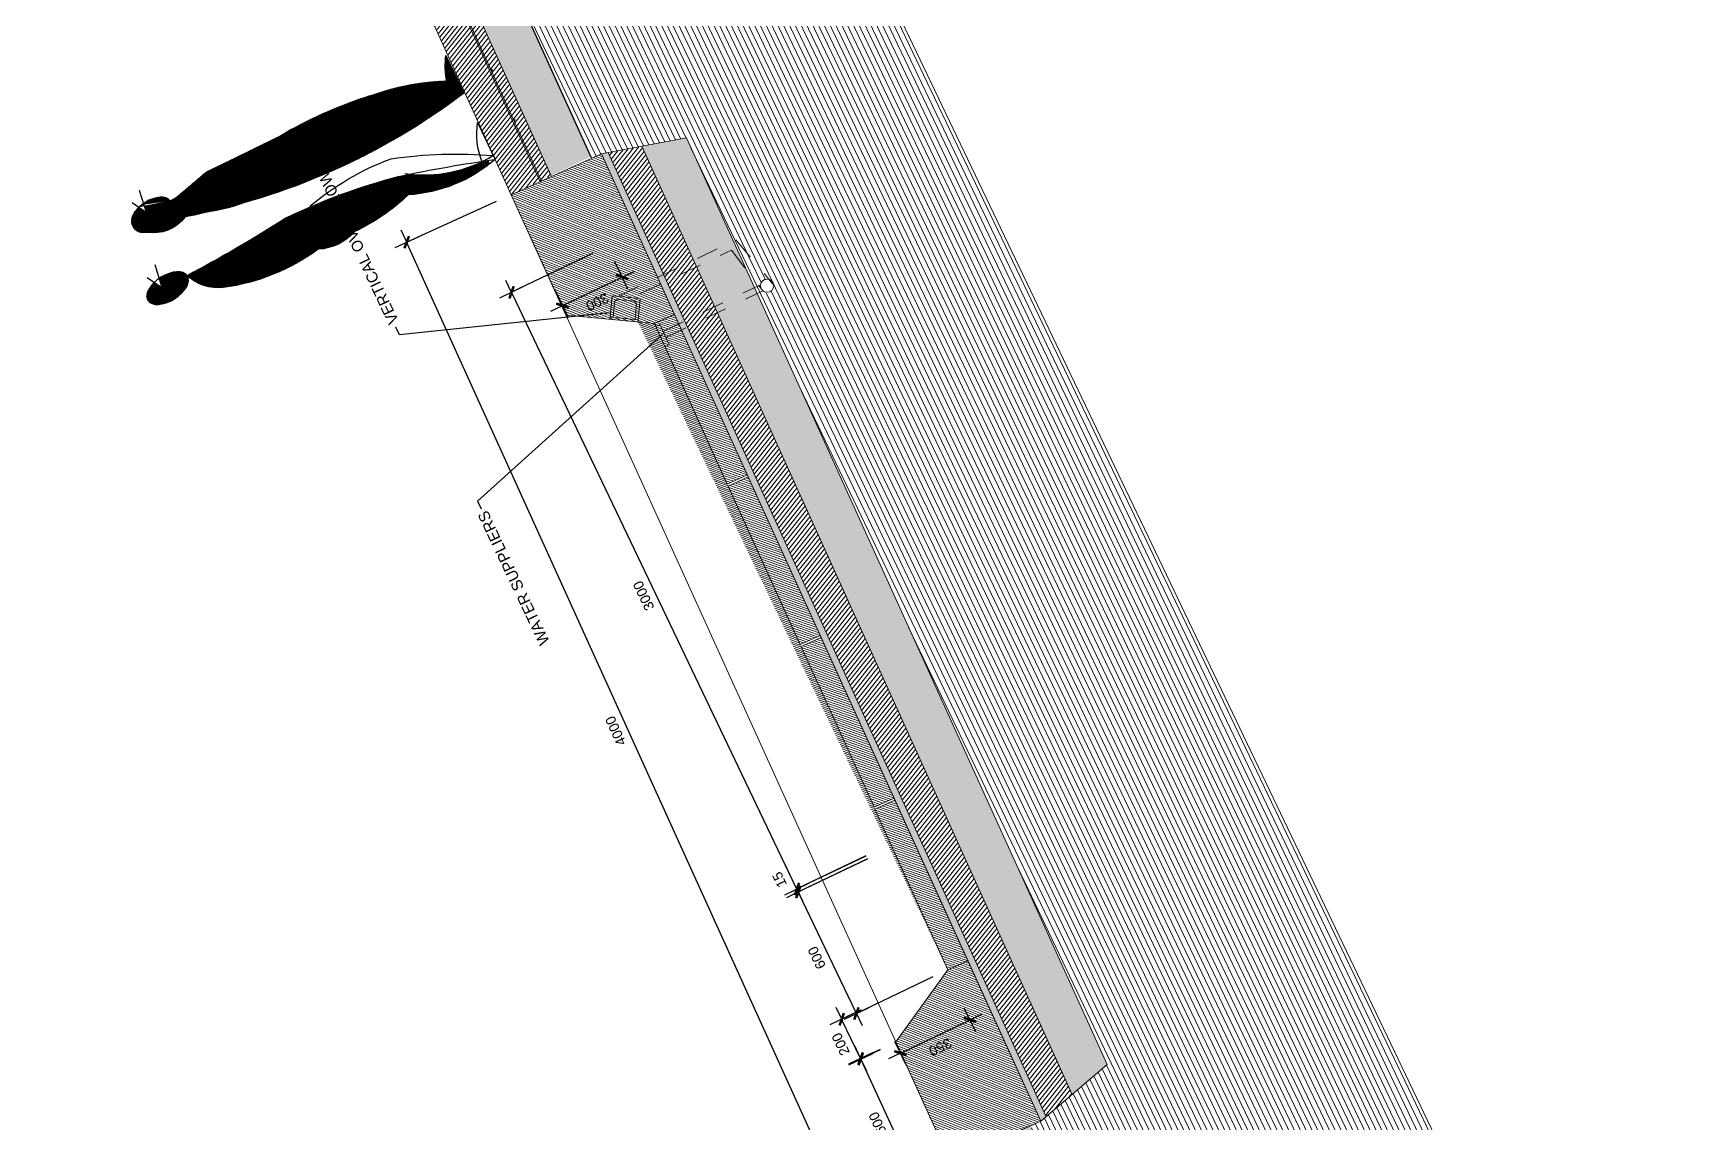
# Model space of a CAD drawing. Header units: metres. Extents: x 678805 to 1359287, y 2747329 to 5497370.
# Drawn here: x 679511.96 to 679519.52, y 2747488.88 to 2747493.82 of the extents above; entities that cross this region are included whole.
import ezdxf
from ezdxf import colors
from ezdxf.entities.mleader import LeaderData, LeaderLine
from ezdxf.math import Vec2, Vec3

# ---------------------------------------------------------------- set-up
doc = ezdxf.new("R2010")
doc.units = ezdxf.units.M
doc.linetypes.add('XREF_MON_WATERFEATURE$0$DASH_1', pattern=[0.4, 0.1, -0.3])
for name, color, linetype, true_color in [('02-L-Waterfeatures 01', 7, 'Continuous', 0x4da6ff), ('XREF_MON_WATERFEATURE$0$01-TX-Dimensions_1-25', 7, 'Continuous', 0x3f5f7f), ('XREF_MON_WATERFEATURE$0$EIT_3 TR sorra', 7, 'Continuous', 0xd8ceb0)]:
    doc.layers.add(name, color=color, linetype=linetype, true_color=true_color)
doc.layers.add('XREF_MON_WATERFEATURE$0$00_Aux', color=6, linetype='Continuous', plot=False)
for name, color, linetype in [('XREF_MON_WATERFEATURE$0$01-TX', 7, 'Continuous'), ('XREF_MON_WATERFEATURE$0$02-L-SEC-View 1', 7, 'Continuous'), ('XREF_MON_WATERFEATURE$0$02-L-Waterfeatures 02', 152, 'Continuous'), ('XREF_MON_WATERFEATURE$0$COTAUX', 7, 'Continuous')]:
    doc.layers.add(name, color=color, linetype=linetype)
doc.layers.add('XREF_MON_WATERFEATURE$0$02-L-projecció', color=7, linetype='Continuous', lineweight=5, true_color=0x636363)
doc.layers.add('XREF_MON_WATERFEATURE$0$3-TR tot_u', color=7, linetype='Continuous', lineweight=5, true_color=0x787878)
for name, color, linetype, lineweight in [('XREF_MON_WATERFEATURE$0$02-L-seccionat', 6, 'Continuous', 5), ('XREF_MON_WATERFEATURE$0$3-TR Formigó', 252, 'Continuous', 0), ('XREF_MON_WATERFEATURE$0$3-TR terra compactada', 45, 'Continuous', 0)]:
    doc.layers.add(name, color=color, linetype=linetype, lineweight=lineweight)
doc.styles.add('XREF_MON_WATERFEATURE$0$Standard', font='arial.ttf')
doc.dimstyles.new('XREF_MON_WATERFEATURE$0$E20', dxfattribs={"dimscale": 0.03, "dimtxt": 1.5, "dimasz": 0.2, "dimexe": 0.1, "dimexo": 2.5, "dimgap": 1, "dimtad": 1, "dimdec": 0, "dimlfac": 1000, "dimzin": 0, "dimdsep": 46, "dimtxsty": 'XREF_MON_WATERFEATURE$0$Standard', "dimblk1": 'XREF_MON_WATERFEATURE$0$LINCOT200', "dimblk2": 'XREF_MON_WATERFEATURE$0$LINCOT200', "dimsah": 1, "dimcen": 0.1, "dimdle": 0.1, "dimclrt": 256, "dimadec": 0, "dimazin": 0, "dimtfac": 0.015385, "dimtdec": 0, "dimtofl": 0, "dimtmove": 0, "dimatfit": 3, "dimldrblk": 'XREF_MON_WATERFEATURE$0$LINCOT200', "dimfxl": 1, "dimtolj": 1, "dimtzin": 0, "dimarcsym": 0})
pattern_1 = [(360, (-35.5112037, 7.2378423), (-4e-16, 0.00301625), [])]
pattern_2 = [(0, (-35335.0844, 7618.7814), (0, 3.175), [])]

# ---------------------------------------------------------------- blocks, each defined once
blk = doc.blocks.new('XREF_MON_WATERFEATURE$0$General Section WaterFalls')
at = {"layer": 'XREF_MON_WATERFEATURE$0$02-L-seccionat'}
h = blk.add_hatch(color=256, dxfattribs=at)
edge = h.paths.add_edge_path()
edge.add_arc((89.0841, -34.1877), 0.003, 0, 360)
h = blk.add_hatch(color=256, dxfattribs=at)
edge = h.paths.add_edge_path()
edge.add_arc((89.334, -34.1927), 0.003, 0, 360)
at = {"layer": 'XREF_MON_WATERFEATURE$0$02-L-Waterfeatures 02', "lineweight": 9, "transparency": 33554687}
h = blk.add_hatch(dxfattribs=at)
h.set_pattern_fill('ANSI31', color=256, scale=0.0025)
h.set_pattern_definition([(45, (-0.7540655, -0.034896), (-0.0056126601, 0.0056126601), [])])
h.paths.add_polyline_path([(87.9786, -34.3626), (87.9786, -34.3625), (88.017, -34.2982), (84.7596, -34.2982)])
at = {"layer": 'XREF_MON_WATERFEATURE$0$3-TR Formigó'}
h = blk.add_hatch(dxfattribs=at)
h.set_pattern_fill('ANSI31', color=256, scale=0.005, angle=71.02493)
edge = h.paths.add_edge_path()
edge.add_arc((85.0849, -34.1077), 0.003, 94.88686, 179.30308, ccw=False)
edge.add_arc((85.0849, -34.1077), 0.003, -0.69903, 94.88857, ccw=False)
edge.add_arc((85.0849, -34.1077), 0.003, 179.30117, 359.30117, ccw=False)
edge = h.paths.add_edge_path(flags=16)
edge.add_arc((79.8359, -34.0027), 0.003, 0, 360)
h.paths.add_polyline_path([(79.8131, -33.9933), (79.813, -33.9993)], flags=16)
edge = h.paths.add_edge_path(flags=16)
edge.add_arc((80.0859, -34.0077), 0.003, 0, 360)
edge = h.paths.add_edge_path(flags=16)
edge.add_arc((80.3358, -34.0127), 0.003, 0, 360)
edge = h.paths.add_edge_path(flags=16)
edge.add_arc((80.5858, -34.0177), 0.003, 0, 360)
edge = h.paths.add_edge_path(flags=16)
edge.add_arc((80.8357, -34.0227), 0.003, 0, 360)
edge = h.paths.add_edge_path(flags=16)
edge.add_arc((81.0857, -34.0277), 0.003, 0, 360)
edge = h.paths.add_edge_path(flags=16)
edge.add_arc((81.3356, -34.0327), 0.003, 0, 360)
edge = h.paths.add_edge_path(flags=16)
edge.add_arc((81.5856, -34.0377), 0.003, 0, 360)
edge = h.paths.add_edge_path(flags=16)
edge.add_arc((81.8355, -34.0427), 0.003, 0, 360)
edge = h.paths.add_edge_path(flags=16)
edge.add_arc((82.0855, -34.0477), 0.003, 0, 360)
edge = h.paths.add_edge_path(flags=16)
edge.add_arc((82.3354, -34.0527), 0.003, 0, 360)
edge = h.paths.add_edge_path(flags=16)
edge.add_arc((82.5854, -34.0577), 0.003, 0, 360)
edge = h.paths.add_edge_path(flags=16)
edge.add_arc((82.8353, -34.0627), 0.003, 0, 360)
edge = h.paths.add_edge_path(flags=16)
edge.add_arc((83.0853, -34.0677), 0.003, 0, 360)
edge = h.paths.add_edge_path(flags=16)
edge.add_arc((83.3352, -34.0727), 0.003, 0, 360)
edge = h.paths.add_edge_path(flags=16)
edge.add_arc((83.5852, -34.0777), 0.003, 0, 360)
edge = h.paths.add_edge_path(flags=16)
edge.add_arc((83.8351, -34.0827), 0.003, 0, 360)
edge = h.paths.add_edge_path(flags=16)
edge.add_arc((84.0851, -34.0877), 0.003, 0, 360)
edge = h.paths.add_edge_path(flags=16)
edge.add_arc((84.335, -34.0927), 0.003, 0, 360)
edge = h.paths.add_edge_path()
edge.add_arc((84.585, -34.0977), 0.003, 0, 360)
h.paths.add_polyline_path([(83.9655, -34.1325), (83.9655, -33.9325), (79.7387, -33.8478), (79.7387, -34.0478)])
h = blk.add_hatch(dxfattribs=at)
h.set_pattern_fill('ANSI31', color=256, scale=0.003, angle=-2.29211, style=0)
h.set_pattern_definition([(42.707893, (1.174976, 2.650228), (-0.0064604352, 0.0069991716), [])])
h.paths.add_polyline_path([(84.5666, -33.9443), (83.9667, -33.9323), (83.9577, -34.3822), (84.7575, -34.3982), (84.7596, -34.2982)])
h = blk.add_hatch(dxfattribs=at)
h.set_pattern_fill('ANSI31', color=256, scale=0.003, angle=-2.29211, style=0)
h.set_pattern_definition([(42.707893, (4.3939705, 2.586009), (-0.0064604352, 0.0069991716), [])])
h.paths.add_polyline_path([(88.1855, -34.0165), (88.7854, -34.0285), (88.7764, -34.4784), (87.9767, -34.4624), (87.9786, -34.3625)])
h = blk.add_hatch(dxfattribs=at)
h.set_pattern_fill('ANSI31', color=256, scale=0.005, angle=71.02493)
edge = h.paths.add_edge_path(flags=16)
edge.add_arc((92.0835, -34.2477), 0.003, 0, 360)
edge = h.paths.add_edge_path(flags=16)
edge.add_arc((91.8335, -34.2427), 0.003, 0, 360)
edge = h.paths.add_edge_path(flags=16)
edge.add_arc((92.3334, -34.2527), 0.003, 0, 360)
edge = h.paths.add_edge_path(flags=16)
edge.add_arc((91.5836, -34.2377), 0.003, 0, 360)
edge = h.paths.add_edge_path(flags=16)
edge.add_arc((92.5834, -34.2577), 0.003, 0, 360)
edge = h.paths.add_edge_path(flags=16)
edge.add_arc((91.3336, -34.2327), 0.003, 0, 360)
edge = h.paths.add_edge_path(flags=16)
edge.add_arc((92.8333, -34.2627), 0.003, 0, 360)
edge = h.paths.add_edge_path(flags=16)
edge.add_arc((91.0837, -34.2277), 0.003, 0, 360)
edge = h.paths.add_edge_path(flags=16)
edge.add_arc((93.0833, -34.2677), 0.003, 0, 360)
edge = h.paths.add_edge_path(flags=16)
edge.add_arc((90.8337, -34.2227), 0.003, 0, 360)
edge = h.paths.add_edge_path(flags=16)
edge.add_arc((93.3332, -34.2727), 0.003, 0, 360)
edge = h.paths.add_edge_path(flags=16)
edge.add_arc((90.5838, -34.2177), 0.003, 0, 360)
edge = h.paths.add_edge_path(flags=16)
edge.add_arc((93.5832, -34.2777), 0.003, 0, 360)
edge = h.paths.add_edge_path(flags=16)
edge.add_arc((90.3338, -34.2127), 0.003, 0, 360)
edge = h.paths.add_edge_path(flags=16)
edge.add_arc((93.8331, -34.2827), 0.003, 0, 360)
edge = h.paths.add_edge_path(flags=16)
edge.add_arc((90.0839, -34.2077), 0.003, 0, 360)
edge = h.paths.add_edge_path(flags=16)
edge.add_arc((89.8339, -34.2027), 0.003, 0, 360)
edge = h.paths.add_edge_path(flags=16)
edge.add_arc((89.584, -34.1977), 0.003, 0, 360)
edge = h.paths.add_edge_path(flags=16)
edge.add_arc((89.334, -34.1927), 0.003, 0, 360)
edge = h.paths.add_edge_path(flags=16)
edge.add_arc((89.0841, -34.1877), 0.003, 0, 360)
edge = h.paths.add_edge_path(flags=16)
edge.add_arc((88.8341, -34.1827), 0.003, 0, 360)
h.paths.add_polyline_path([(88.7854, -34.0287), (88.7854, -34.2287), (94.0275, -34.3336), (94.0299, -34.1336)])
h = blk.add_hatch(dxfattribs=at)
h.set_pattern_fill('ANSI31', color=256, scale=0.003, style=0)
h.set_pattern_definition([(45, (82.606131, -35.308168), (-0.006735192, 0.006735192), [])])
h.paths.add_polyline_path([(85.5594, -34.3142), (84.7596, -34.2982), (84.7576, -34.3982), (85.5574, -34.4142)])
h = blk.add_hatch(dxfattribs=at)
h.set_pattern_fill('ANSI31', color=256, scale=0.003, style=0)
h.set_pattern_definition([(45, (83.41597, -35.324332), (-0.006735192, 0.006735192), [])])
h.paths.add_polyline_path([(86.3693, -34.3304), (85.5694, -34.3144), (85.5674, -34.4144), (86.3673, -34.4303)])
h = blk.add_hatch(dxfattribs=at)
h.set_pattern_fill('ANSI31', color=256, scale=0.003, style=0)
h.set_pattern_definition([(45, (84.225808, -35.340497), (-0.006735192, 0.006735192), [])])
h.paths.add_polyline_path([(87.1687, -34.3463), (86.3793, -34.3306), (86.3773, -34.4305), (87.1667, -34.4463)])
h = blk.add_hatch(dxfattribs=at)
h.set_pattern_fill('ANSI31', color=256, scale=0.003, style=0)
h.set_pattern_definition([(45, (85.025284, -35.356455), (-0.006735192, 0.006735192), [])])
h.paths.add_polyline_path([(87.9786, -34.3625), (87.1787, -34.3465), (87.1767, -34.4465), (87.9766, -34.4625)])
h = blk.add_hatch(dxfattribs=at)
h.set_pattern_fill('ANSI31', color=256, scale=0.005, angle=71.02493)
h.paths.add_polyline_path([(84.0063, -34.5633), (83.9658, -34.4124), (88.7684, -34.5082), (88.7284, -34.6575)])
at = {"layer": 'XREF_MON_WATERFEATURE$0$3-TR terra compactada'}
h = blk.add_hatch(dxfattribs=at)
h.set_pattern_fill('LINE', color=256, scale=0.0075)
h.set_pattern_definition([(360, (-1.593222, -1.45), (3e-18, 0.0238125), [])])
edge = h.paths.add_edge_path(flags=16)
edge.add_arc((87.9127, -34.891), 0.03, 0, 360)
h.paths.add_polyline_path([(60.8679, -34.0635), (60.8679, -34.8165), (77.2885, -34.8165), (77.2885, -35.9665), (94.0298, -35.9665), (94.0235, -34.5335), (88.7774, -34.4288), (88.7764, -34.4784), (88.6751, -34.8565), (84.0602, -34.7644), (83.9655, -34.4124), (83.9577, -34.3822), (83.9588, -34.3318), (79.9888, -34.2503), (79.9888, -35.7877), (77.4385, -35.7877), (77.4385, -35.4375), (78.6181, -35.4377), (78.0551, -33.463), (67.1021, -33.3788), (67.0118, -33.1781), (66.851, -33.1769), (63.5673, -33.1513), (63.5673, -34.7034), (61.0171, -34.7034), (61.0171, -34.3534), (62.1077, -34.3534), (61.5858, -32.5095), (50.6816, -32.4257), (50.5911, -32.225), (50.4251, -32.2238), (47.1481, -32.1982), (47.1472, -33.3816), (44.9975, -33.3816), (44.9975, -33.0316), (45.5693, -33.0316), (45.1431, -31.5563), (34.2616, -31.4727), (34.1709, -31.272), (34.0048, -31.2707), (30.7263, -31.2451), (30.7263, -32.3786), (28.5762, -32.3786), (28.5762, -32.0286), (29.1479, -32.0286), (28.7218, -30.5533), (17.8413, -30.4697), (17.6814, -31.5018), (28.2761, -31.5018), (28.2761, -32.6104), (44.4474, -32.6104), (44.4474, -34.0635)])
at = {"layer": 'XREF_MON_WATERFEATURE$0$3-TR tot_u'}
h = blk.add_hatch(dxfattribs=at)
h.set_pattern_fill('EARTH', color=256, scale=0.005, angle=-81.52378, style=0)
h.set_pattern_definition([(296.75226, (0.419464, 0.939053), (0.042643262, -0.014059774), [0.03175, -0.03175]), (296.75226, (0.430096, 0.944413), (0.042643262, -0.014059774), [0.03175, -0.03175]), (296.75226, (0.440727, 0.949772), (0.042643262, -0.014059774), [0.03175, -0.03175]), (26.75226, (0.446058, 0.948014), (0.014059774, 0.042643262), [0.03175, -0.03175]), (26.75226, (0.451417, 0.937383), (0.014059774, 0.042643262), [0.03175, -0.03175]), (26.75226, (0.456777, 0.92675), (0.014059774, 0.042643262), [0.03175, -0.03175])])
h.paths.add_polyline_path([(83.9655, -34.3319), (83.9655, -34.1323), (79.7387, -34.0478), (79.7387, -34.0953), (79.9888, -34.2503)])
h.paths.add_polyline_path([(88.7854, -34.2287), (88.7854, -34.4288), (94.025, -34.5336), (94.0275, -34.3336)])
h = blk.add_hatch(dxfattribs=at)
h.set_pattern_fill('AR-CONC', color=256, scale=0.0005, angle=90.27678)
h.paths.add_polyline_path([(88.5854, -34.4248), (88.5854, -34.5207), (88.5955, -34.425)])
h = blk.add_hatch(dxfattribs=at)
h.set_pattern_fill('EARTH', color=256, scale=0.005, angle=-81.52378)
h.set_pattern_definition([(34.0338, (82.022672, -35.966533), (0.00854157, 0.04408136), [0.03175, -0.03175]), (34.0338, (82.016008, -35.956666), (0.00854157, 0.04408136), [0.03175, -0.03175]), (34.0338, (82.009344, -35.9468), (0.00854157, 0.04408136), [0.03175, -0.03175]), (124.0338, (82.010412, -35.94129), (-0.04408136, 0.00854157), [0.03175, -0.03175]), (124.0338, (82.02028, -35.934625), (-0.04408136, 0.00854157), [0.03175, -0.03175]), (124.0338, (82.030146, -35.92796), (-0.04408136, 0.00854157), [0.03175, -0.03175])])
h.paths.add_polyline_path([(88.6751, -34.8565), (88.7284, -34.6575), (85.4394, -34.5918), (84.0063, -34.5633), (84.0602, -34.7644)])
at = {"layer": 'XREF_MON_WATERFEATURE$0$EIT_3 TR sorra'}
h = blk.add_hatch(dxfattribs=at)
h.set_pattern_fill('ANSI36', color=256, scale=0.001075, angle=-1.014201, style=0, double=1)
h.paths.add_polyline_path([(88.7684, -34.5082), (88.7764, -34.4784), (83.9577, -34.3822), (83.9658, -34.4124)])
at = {"layer": 'XREF_MON_WATERFEATURE$0$00_Aux'}
blk.add_line((94.0235, -34.5335), (88.7854, -34.4288), dxfattribs=at)
at = {"layer": 'XREF_MON_WATERFEATURE$0$02-L-projecció'}
for points in [[(88.7774, -34.4288), (94.0235, -34.5335), (94.0298, -35.9665), (77.2885, -35.9665), (77.2885, -34.8165), (60.8679, -34.8165)], [(84.1755, -33.9365), (88.5853, -34.0247)], [(84.1855, -34.0807), (84.1855, -34.0867)], [(88.0537, -34.2369), (88.0827, -34.1884), (88.0913, -34.1935), (88.0584, -34.2484)], [(88.0841, -34.2055), (88.1467, -34.243), (88.1502, -34.2567), (88.1297, -34.2911)], [(88.0913, -34.1935), (88.1745, -34.2433), (88.1417, -34.2982)], [(94.0281, -34.2776), (88.7854, -34.1727)], [(88.7854, -34.1787), (94.0281, -34.2836)], [(88.046, -34.2497), (88.017, -34.2982), (88.0256, -34.3034), (88.0584, -34.2484)], [(88.0256, -34.3034), (88.1088, -34.3532), (88.1417, -34.2982)], [(88.0328, -34.2914), (88.0954, -34.3288), (88.1091, -34.3254), (88.1297, -34.2911)], [(84.0602, -34.7644), (83.9577, -34.3822)], [(84.1755, -34.3362), (84.1755, -34.3362)], [(87.8635, -34.3622), (87.8635, -34.3822), (87.9633, -34.383)], [(87.9633, -34.383), (87.9633, -34.3622)], [(83.9658, -34.4124), (88.7684, -34.5082)], [(88.7764, -34.4784), (88.6751, -34.8565)], [(84.0063, -34.5633), (88.7284, -34.6575)], [(84.0602, -34.7644), (88.6751, -34.8565)]]:
    blk.add_lwpolyline(points, dxfattribs=at)
at = {"layer": 'XREF_MON_WATERFEATURE$0$02-L-projecció', "linetype": 'XREF_MON_WATERFEATURE$0$DASH_1', "ltscale": 0.05}
for points in [[(88.1611, -34.2657), (88.1611, -34.8589), (87.904, -34.9261)], [(87.8991, -34.3825), (87.8995, -34.8704)], [(88.1276, -34.3644), (88.1276, -34.8212), (87.9021, -34.8693)], [(87.9293, -34.3827), (87.9295, -34.8725)]]:
    blk.add_lwpolyline(points, dxfattribs=at)
at = {"layer": 'XREF_MON_WATERFEATURE$0$02-L-projecció'}
blk.add_lwpolyline([(88.7764, -34.4784), (88.7764, -34.4784)], close=True, dxfattribs=at)
at = {"layer": 'XREF_MON_WATERFEATURE$0$02-L-seccionat'}
for p, q in [((94.0299, -34.1336), (88.7853, -34.0285)), ((94.0275, -34.3336), (88.7854, -34.2287))]:
    blk.add_line(p, q, dxfattribs=at)
for points in [[(84.7596, -34.2982), (84.7576, -34.3982), (83.9577, -34.3822), (83.9667, -33.9323), (84.5666, -33.9443)], [(87.9786, -34.3625), (87.9766, -34.4624), (88.7764, -34.4784), (88.7854, -34.0285), (88.1855, -34.0165)]]:
    blk.add_lwpolyline(points, close=True, dxfattribs=at)
for points in [[(84.7596, -34.2982), (85.5594, -34.3142)], [(83.9577, -34.3822), (88.7764, -34.4784)], [(85.5594, -34.3142), (85.5574, -34.4142)], [(85.5694, -34.3144), (85.5674, -34.4144)], [(85.5694, -34.3144), (86.3693, -34.3304)], [(86.3693, -34.3304), (86.3673, -34.4303)], [(86.3793, -34.3306), (86.3773, -34.4305)], [(86.3793, -34.3306), (87.1687, -34.3463)], [(87.1687, -34.3463), (87.1667, -34.4463)], [(87.1787, -34.3465), (87.1767, -34.4465)], [(87.1787, -34.3465), (87.9786, -34.3625)], [(84.7576, -34.3982), (87.9766, -34.4625)]]:
    blk.add_lwpolyline(points, dxfattribs=at)
for centre, radius in [((89.0841, -34.1877), 0.003), ((89.0841, -34.1877), 0.003), ((89.0841, -34.1877), 0.003), ((89.334, -34.1927), 0.003), ((89.334, -34.1927), 0.003), ((89.334, -34.1927), 0.003), ((87.9127, -34.8973), 0.03)]:
    blk.add_circle(centre, radius, dxfattribs=at)
blk = doc.blocks.new('XREF_MON_WATERFEATURE$0$LINCOT200')
for p, q in [((0, -10), (0, 10)), ((0, 0), (10, 0))]:
    blk.add_line(p, q)
at = {"const_width": 1.88}
blk.add_lwpolyline([(3.5, -3.5), (-3.5, 3.5)], dxfattribs=at)
at = {"layer": 'XREF_MON_WATERFEATURE$0$COTAUX'}
blk.add_line((0, 0), (-1.2, 0), dxfattribs=at)
blk = doc.blocks.new('*D758')
at = {"layer": 'DEFPOINTS', "color": 0, "transparency": 16777216}
for p in [(679515.8099, 2747490.1086), (679515.4291, 2747489.9265), (679516.1072, 2747489.5737)]:
    blk.add_point(p, dxfattribs=at)
at = {"layer": 'XREF_MON_WATERFEATURE$0$01-TX-Dimensions_1-25', "color": 0, "lineweight": -2, "transparency": 16777216}
for p, q in [((679515.7422, 2747490.0762), (679515.4264, 2747489.9252)), ((679515.6901, 2747489.3808), (679515.4317, 2747489.9211)), ((679516.0396, 2747489.5413), (679515.69, 2747489.3741))]:
    blk.add_line(p, q, dxfattribs=at)
at = {"layer": 'XREF_MON_WATERFEATURE$0$01-TX-Dimensions_1-25', "color": 0, "lineweight": -2, "transparency": 16777216, "xscale": 0.006, "yscale": 0.006, "zscale": 0.006}
for p, rotation in [((679515.4291, 2747489.9265), 115.5575828870525), ((679515.6927, 2747489.3754), 295.5575828870525)]:
    blk.add_blockref('XREF_MON_WATERFEATURE$0$LINCOT200', p, dxfattribs=dict(at, rotation=rotation))
at = {"layer": 'XREF_MON_WATERFEATURE$0$01-TX-Dimensions_1-25', "transparency": 16777216, "insert": (679515.5131, 2747489.6281), "char_height": 0.045, "attachment_point": 5, "rotation": 115.55758, "style": 'XREF_MON_WATERFEATURE$0$Standard'}
blk.add_mtext('\\A1;600', dxfattribs=at)
blk = doc.blocks.new('*D759')
at = {"layer": 'DEFPOINTS', "color": 0, "transparency": 16777216}
for p in [(679515.8031, 2747490.122), (679515.8096, 2747490.1085), (679515.4227, 2747489.9401)]:
    blk.add_point(p, dxfattribs=at)
at = {"layer": 'XREF_MON_WATERFEATURE$0$01-TX-Dimensions_1-25', "color": 0, "lineweight": -2, "transparency": 16777216}
for p, q in [((679515.4201, 2747489.9455), (679515.3655, 2747490.0597)), ((679515.7355, 2747490.0897), (679515.42, 2747489.9388)), ((679515.7419, 2747490.0761), (679515.4264, 2747489.9252)), ((679515.4317, 2747489.9211), (679515.4343, 2747489.9157))]:
    blk.add_line(p, q, dxfattribs=at)
at = {"layer": 'XREF_MON_WATERFEATURE$0$01-TX-Dimensions_1-25', "color": 0, "lineweight": -2, "transparency": 16777216, "xscale": 0.006, "yscale": 0.006, "zscale": 0.006}
for p, rotation in [((679515.4291, 2747489.9265), 115.5575828870525), ((679515.4227, 2747489.9401), 295.5575828870525)]:
    blk.add_blockref('XREF_MON_WATERFEATURE$0$LINCOT200', p, dxfattribs=dict(at, rotation=rotation))
at = {"layer": 'XREF_MON_WATERFEATURE$0$01-TX-Dimensions_1-25', "transparency": 16777216, "insert": (679515.3437, 2747489.9824), "char_height": 0.045, "attachment_point": 5, "rotation": 115.55758, "style": 'XREF_MON_WATERFEATURE$0$Standard'}
blk.add_mtext('\\A1;15', dxfattribs=at)
blk = doc.blocks.new('*D760')
at = {"layer": 'DEFPOINTS', "color": 0, "transparency": 16777216}
for p in [(679514.5633, 2747492.8545), (679514.1284, 2747492.6465), (679515.8034, 2747490.1221)]:
    blk.add_point(p, dxfattribs=at)
at = {"layer": 'XREF_MON_WATERFEATURE$0$01-TX-Dimensions_1-25', "color": 0, "lineweight": -2, "transparency": 16777216}
for p, q in [((679514.4956, 2747492.8221), (679514.1257, 2747492.6452)), ((679515.4201, 2747489.9455), (679514.131, 2747492.6411)), ((679515.7357, 2747490.0898), (679515.42, 2747489.9388))]:
    blk.add_line(p, q, dxfattribs=at)
at = {"layer": 'XREF_MON_WATERFEATURE$0$01-TX-Dimensions_1-25', "color": 0, "lineweight": -2, "transparency": 16777216, "xscale": 0.006, "yscale": 0.006, "zscale": 0.006}
for p, rotation in [((679514.1284, 2747492.6465), 115.5575828870525), ((679515.4227, 2747489.9401), 295.5575828870525)]:
    blk.add_blockref('XREF_MON_WATERFEATURE$0$LINCOT200', p, dxfattribs=dict(at, rotation=rotation))
at = {"layer": 'XREF_MON_WATERFEATURE$0$01-TX-Dimensions_1-25', "transparency": 16777216, "insert": (679514.7277, 2747491.2704), "char_height": 0.045, "attachment_point": 5, "rotation": 115.55758, "style": 'XREF_MON_WATERFEATURE$0$Standard'}
blk.add_mtext('\\A1;3000', dxfattribs=at)
blk = doc.blocks.new('*D761')
at = {"layer": 'DEFPOINTS', "color": 0, "transparency": 16777216}
for p in [(679516.2078, 2747489.346), (679516.2619, 2747489.2329), (679515.9461, 2747489.0819)]:
    blk.add_point(p, dxfattribs=at)
at = {"layer": 'XREF_MON_WATERFEATURE$0$01-TX-Dimensions_1-25', "color": 0, "lineweight": -2, "transparency": 16777216}
for p, q in [((679515.8974, 2747489.1975), (679516.2024, 2747489.3434)), ((679516.2295, 2747489.3006), (679516.2065, 2747489.3487)), ((679515.9137, 2747489.1496), (679515.8907, 2747489.1977))]:
    blk.add_line(p, q, dxfattribs=at)
at = {"layer": 'XREF_MON_WATERFEATURE$0$01-TX-Dimensions_1-25', "color": 0, "lineweight": -2, "transparency": 16777216, "xscale": 0.006, "yscale": 0.006, "zscale": 0.006}
for p, rotation in [((679516.2078, 2747489.346), 25.55758288705248), ((679515.892, 2747489.195), 205.5575828870525)]:
    blk.add_blockref('XREF_MON_WATERFEATURE$0$LINCOT200', p, dxfattribs=dict(at, rotation=rotation))
at = {"layer": 'XREF_MON_WATERFEATURE$0$01-TX-Dimensions_1-25', "transparency": 16777216, "insert": (679516.0728, 2747489.2227), "char_height": 0.045, "attachment_point": 5, "rotation": 205.55758, "style": 'XREF_MON_WATERFEATURE$0$Standard'}
blk.add_mtext('\\A1;350', dxfattribs=at)
blk = doc.blocks.new('*D762')
at = {"layer": 'DEFPOINTS', "color": 0, "transparency": 16777216}
for p in [(679514.5633, 2747492.8545), (679514.2926, 2747492.725), (679514.6298, 2747492.7153)]:
    blk.add_point(p, dxfattribs=at)
at = {"layer": 'XREF_MON_WATERFEATURE$0$01-TX-Dimensions_1-25', "color": 0, "lineweight": -2, "transparency": 16777216}
for p, q in [((679514.5956, 2747492.7868), (679514.6311, 2747492.7126)), ((679514.3645, 2747492.5885), (679514.6244, 2747492.7128)), ((679514.3249, 2747492.6574), (679514.3604, 2747492.5832))]:
    blk.add_line(p, q, dxfattribs=at)
at = {"layer": 'XREF_MON_WATERFEATURE$0$01-TX-Dimensions_1-25', "color": 0, "lineweight": -2, "transparency": 16777216, "xscale": 0.006, "yscale": 0.006, "zscale": 0.006}
for p, rotation in [((679514.6298, 2747492.7153), 25.55758288705248), ((679514.3591, 2747492.5859), 205.5575828870525)]:
    blk.add_blockref('XREF_MON_WATERFEATURE$0$LINCOT200', p, dxfattribs=dict(at, rotation=rotation))
at = {"layer": 'XREF_MON_WATERFEATURE$0$01-TX-Dimensions_1-25', "transparency": 16777216, "insert": (679514.5173, 2747492.6028), "char_height": 0.045, "attachment_point": 5, "rotation": 205.55758, "style": 'XREF_MON_WATERFEATURE$0$Standard'}
blk.add_mtext('\\A1;300', dxfattribs=at)
blk = doc.blocks.new('*D831')
at = {"layer": 'DEFPOINTS', "color": 0, "transparency": 16777216}
for p in [(679514.1271, 2747493.0892), (679513.6529, 2747492.874), (679516.1197, 2747488.6994)]:
    blk.add_point(p, dxfattribs=at)
at = {"layer": 'XREF_MON_WATERFEATURE$0$01-TX-Dimensions_1-25', "color": 0, "lineweight": -2, "transparency": 16777216}
for p, q in [((679514.0588, 2747493.0582), (679513.6502, 2747492.8727)), ((679515.6431, 2747488.4897), (679513.6554, 2747492.8685)), ((679516.0514, 2747488.6684), (679515.6428, 2747488.483))]:
    blk.add_line(p, q, dxfattribs=at)
at = {"layer": 'XREF_MON_WATERFEATURE$0$01-TX-Dimensions_1-25', "color": 0, "lineweight": -2, "transparency": 16777216, "xscale": 0.006, "yscale": 0.006, "zscale": 0.006}
for p, rotation in [((679513.6529, 2747492.874), 114.4142011487859), ((679515.6455, 2747488.4842), 294.4142011487859)]:
    blk.add_blockref('XREF_MON_WATERFEATURE$0$LINCOT200', p, dxfattribs=dict(at, rotation=rotation))
at = {"layer": 'XREF_MON_WATERFEATURE$0$01-TX-Dimensions_1-25', "transparency": 16777216, "insert": (679514.601, 2747490.6572), "char_height": 0.045, "attachment_point": 5, "rotation": 114.4142, "style": 'XREF_MON_WATERFEATURE$0$Standard'}
blk.add_mtext('\\A1;4000', dxfattribs=at)
blk = doc.blocks.new('*D847')
at = {"layer": 'DEFPOINTS', "color": 0, "transparency": 16777216}
for p in [(679515.8688, 2747489.2435), (679515.7115, 2747489.171), (679516.1192, 2747488.7005)]:
    blk.add_point(p, dxfattribs=at)
at = {"layer": 'XREF_MON_WATERFEATURE$0$01-TX-Dimensions_1-25', "color": 0, "lineweight": -2, "transparency": 16777216}
for p, q in [((679515.8007, 2747489.2121), (679515.7088, 2747489.1698)), ((679515.9594, 2747488.6335), (679515.714, 2747489.1656)), ((679516.0511, 2747488.6691), (679515.9592, 2747488.6267))]:
    blk.add_line(p, q, dxfattribs=at)
at = {"layer": 'XREF_MON_WATERFEATURE$0$01-TX-Dimensions_1-25', "color": 0, "lineweight": -2, "transparency": 16777216, "xscale": 0.006, "yscale": 0.006, "zscale": 0.006}
for p, rotation in [((679515.7115, 2747489.171), 114.7550966679218), ((679515.9619, 2747488.628), 294.7550966679219)]:
    blk.add_blockref('XREF_MON_WATERFEATURE$0$LINCOT200', p, dxfattribs=dict(at, rotation=rotation))
at = {"layer": 'XREF_MON_WATERFEATURE$0$01-TX-Dimensions_1-25', "transparency": 16777216, "insert": (679515.7886, 2747488.8773), "char_height": 0.045, "attachment_point": 5, "rotation": 114.7551, "style": 'XREF_MON_WATERFEATURE$0$Standard'}
blk.add_mtext('\\A1;600', dxfattribs=at)
blk = doc.blocks.new('*D848')
at = {"layer": 'DEFPOINTS', "color": 0, "transparency": 16777216}
for p in [(679515.7825, 2747489.424), (679515.626, 2747489.3491), (679515.8688, 2747489.2435)]:
    blk.add_point(p, dxfattribs=at)
at = {"layer": 'XREF_MON_WATERFEATURE$0$01-TX-Dimensions_1-25', "color": 0, "lineweight": -2, "transparency": 16777216}
for p, q in [((679515.7148, 2747489.3916), (679515.6233, 2747489.3479)), ((679515.7097, 2747489.1741), (679515.6286, 2747489.3437)), ((679515.8011, 2747489.2112), (679515.7096, 2747489.1674))]:
    blk.add_line(p, q, dxfattribs=at)
at = {"layer": 'XREF_MON_WATERFEATURE$0$01-TX-Dimensions_1-25', "color": 0, "lineweight": -2, "transparency": 16777216, "xscale": 0.006, "yscale": 0.006, "zscale": 0.006}
for p, rotation in [((679515.626, 2747489.3491), 115.5575828891013), ((679515.7123, 2747489.1687), 295.5575828891013)]:
    blk.add_blockref('XREF_MON_WATERFEATURE$0$LINCOT200', p, dxfattribs=dict(at, rotation=rotation))
at = {"layer": 'XREF_MON_WATERFEATURE$0$01-TX-Dimensions_1-25', "transparency": 16777216, "insert": (679515.6214, 2747489.2361), "char_height": 0.045, "attachment_point": 5, "rotation": 115.55758, "style": 'XREF_MON_WATERFEATURE$0$Standard'}
blk.add_mtext('\\A1;200', dxfattribs=at)
blk = doc.blocks.new('XREF_MON_WATERFEATURE$0$p3')
h = blk.add_hatch()
h.set_pattern_fill('LINE', color=251, scale=0.0007695)
h.set_pattern_definition([(360, (-2752.7266428, -1170.5940147), (-3e-16, 0.0024431625), [])])
edge = h.paths.add_edge_path()
edge.add_ellipse((0.1515, 1.5084), major_axis=(-0.0059, 0.1153), ratio=0.525031, start_angle=29.134, end_angle=143.89894)
edge.add_line((0.1213, 1.4134), (0.1219, 1.3854))
edge.add_arc((7.0053, 3.0887), 7.091, -166.10111, -164.61236)
edge.add_arc((37.1965, 1.3127), 37.0282, -179.83667, -178.89567)
edge.add_arc((-1.3614, 0.6098), 1.5366, -8.19661, -0.40328, ccw=False)
edge.add_arc((-0.9241, 0.4883), 1.0881, -23.93117, -5.14168, ccw=False)
edge.add_arc((-0.0331, -0.3287), 0.3896, 57.52777, 74.59397, ccw=False)
edge.add_line((0.1761, 0), (-0.0138, 0))
edge.add_arc((2.9664, 0.6063), 3.0413, -194.80056, -168.50135, ccw=False)
edge.add_arc((0.1865, 1.4674), 0.1812, -215.01522, -152.31284, ccw=False)
edge.add_arc((0.089, 1.5645), 0.0514, 57.13721, 172.3668, ccw=False)
h = blk.add_hatch()
h.set_pattern_fill('LINE', color=253, scale=0.00095)
h.set_pattern_definition(pattern_1)
edge = h.paths.add_edge_path()
edge.add_ellipse((0.1087, 1.5125), major_axis=(-0.0113, 0.0991), ratio=0.550603, start_angle=-69.22674, end_angle=180.62836, ccw=False)
edge.add_line((0.1557, 1.5535), (0.1197, 1.5328))
edge.add_line((0.1197, 1.5328), (0.1622, 1.5264))
edge.add_ellipse((0.1087, 1.5125), major_axis=(-0.0113, 0.0991), ratio=0.550603, start_angle=180.63279, end_angle=274.47505, ccw=False)
edge.add_ellipse((0.1087, 1.5125), major_axis=(-0.0113, 0.0991), ratio=0.550603, start_angle=180.62836, end_angle=180.63279, ccw=False)
h = blk.add_hatch()
h.set_pattern_fill('LINE', color=251, scale=0.00095)
h.set_pattern_definition(pattern_1)
edge = h.paths.add_edge_path()
edge.add_ellipse((0.1087, 1.5125), major_axis=(-0.0113, 0.0991), ratio=0.550603, start_angle=180.63279, end_angle=274.47505, ccw=False)
edge.add_arc((6.4014, 1.6844), 6.2866, -177.52967, -173.02397)
edge.add_arc((-2.4664, 0.9086), 2.6278, -11.07663, 0.2665, ccw=False)
edge.add_arc((-5.4546, 1.7361), 5.7242, -13.87307, -13.45963, ccw=False)
edge.add_arc((-5.4546, 1.7361), 5.7242, -17.14718, -13.87307, ccw=False)
edge.add_arc((-5.4546, 1.7361), 5.7242, -17.36296, -17.14718, ccw=False)
edge.add_line((0.0088, 0.0279), (-0.0069, 0.0279))
edge.add_arc((1.4511, 0.4586), 1.5202, -178.04295, -163.54044, ccw=False)
edge.add_arc((1.4814, 0.5757), 1.5589, -183.86318, -173.77719, ccw=False)
edge.add_arc((-8.2751, 1.2111), 8.2183, -3.70037, -2.4592)
edge.add_arc((4.584, 0.3167), 4.6799, 167.93262, 173.35255, ccw=False)
edge.add_arc((0.195, 1.2291), 0.1987, 111.98423, 160.59996, ccw=False)
blk.add_line((0.1761, 0), (0, 0))
blk.add_lwpolyline([(0.1169, 1.6077, 0.326025), (0.1206, 1.4134, 0.019662), (0.1613, 0.9208, -0.122943), (0.0704, 0.0469, -0.074603), (0.1761, 0), (-0.0138, 0, -0.115258), (0.026, 1.3832, -0.280628), (0.0381, 1.5713, -0.497048), (0.1169, 1.6077, 0.687294)], format="xyb")
blk.add_lwpolyline([(0.1883, 1.5722), (0.1197, 1.5328), (0.2226, 1.5174)])
for centre, radius, start, end in [((0.195, 1.2291), 0.1987, 111.98116, 160.59996), ((6.4014, 1.6844), 6.2866, 182.47032, 186.97603), ((0.8656, 1.0198), 0.9012, 162.20892, 190.5473), ((-2.4664, 0.9086), 2.6278, 348.92337, 0.2665), ((-1.3732, 0.6107), 1.5484, 351.83313, 7.30081), ((-5.4546, 1.7361), 5.7242, 342.34443, 346.54037), ((-0.0081, -0.2723), 0.3287, 55.93246, 86.09932)]:
    blk.add_arc(centre, radius, start, end)
at = {"extrusion": (0, 0, -1)}
blk.add_ellipse((0.1087, 1.5125), major_axis=(-0.0113, 0.0991), ratio=0.550603, dxfattribs=at)
blk = doc.blocks.new('XREF_MON_WATERFEATURE$0$A$C5aac3c2e')
blk.add_line((-185.3, 0), (0, 0))
for centre, radius, start, end in [((-6738.3, 1773), 6617.5, 353.02397, 357.52968), ((-205.3, 1293.8), 209.2, 19.40004, 68.01884), ((-911.2, 1073.4), 948.6, 349.4527, 17.79108), ((2596.2, 956.4), 2766.1, 179.7335, 191.07663), ((1029.5, 535.9), 1241.1, 165.34138, 185.12347), ((-202.1, 808.7), 241.4, 337.18216, 22.16982), ((-930.1, 715.1), 950.4, 342.22554, 0), ((1716.1, 1019.2), 2012.5, 197.1701, 210.42656), ((5741.6, 1827.5), 6025.4, 193.45963, 197.65557), ((-614.9, 63.5), 599, 353.91879, 33.93468), ((-645.7, 175.2), 669.1, 344.82004, 21.9238), ((8.5, -286.6), 346, 93.90068, 124.06754)]:
    blk.add_arc(centre, radius, start, end)
blk.add_ellipse((-114.4, 1592.1), major_axis=(11.9, 104.4), ratio=0.550603)
blk = doc.blocks.new('XREF_MON_WATERFEATURE$0$A$Ca85af6e3')
h = blk.add_hatch()
h.set_pattern_fill('LINE', color=251)
h.set_pattern_definition(pattern_2)
edge = h.paths.add_edge_path()
edge.add_ellipse((70.9, 1592.1), major_axis=(11.9, 104.4), ratio=0.550603, start_angle=179.37164, end_angle=429.22674)
edge.add_line((21.4, 1635.2), (59.3, 1613.5))
edge.add_line((59.3, 1613.5), (14.6, 1606.8))
edge.add_ellipse((70.9, 1592.1), major_axis=(11.9, 104.4), ratio=0.550603, start_angle=85.52495, end_angle=179.36721)
edge.add_ellipse((70.9, 1592.1), major_axis=(11.9, 104.4), ratio=0.550603, start_angle=179.36721, end_angle=179.37164)
h = blk.add_hatch()
h.set_pattern_fill('LINE', color=251)
h.set_pattern_definition(pattern_2)
edge = h.paths.add_edge_path()
edge.add_ellipse((70.9, 1592.1), major_axis=(11.9, 104.4), ratio=0.550603, start_angle=85.52495, end_angle=179.36721)
edge.add_arc((-6553, 1773), 6617.5, 353.02397, 357.52967, ccw=False)
edge.add_arc((2781.6, 956.4), 2766.1, 179.7335, 191.07663)
edge.add_arc((5927, 1827.5), 6025.4, 193.45963, 193.87307)
edge.add_arc((-429.5, 63.5), 599, -1.19004, 32.21029, ccw=False)
edge.add_arc((5927, 1827.5), 6025.4, 197.14718, 197.36296)
edge.add_line((176.1, 29.3), (192.6, 29.3))
edge.add_arc((-460.4, 175.2), 669.1, 347.40907, 381.9238)
edge.add_arc((-744.7, 715.1), 950.4, 342.22554, 360)
edge.add_arc((-16.8, 808.7), 241.4, 337.18216, 382.16982)
edge.add_arc((-725.9, 1073.4), 948.6, 349.4527, 377.79108)
edge.add_arc((-20, 1293.8), 209.2, 19.40004, 68.01577)
blk.add_lwpolyline([(-12.9, 1654.9), (59.3, 1613.5), (-49, 1597.2)])
blk.add_blockref('XREF_MON_WATERFEATURE$0$A$C5aac3c2e', (185.3, 0))
blk = doc.blocks.new('XREF_MON_WATERFEATURE')
at = {"rotation": 115.5575828871378}
blk.add_blockref('XREF_MON_WATERFEATURE$0$General Section WaterFalls', (679521.7318, 2747398.3107), dxfattribs=at)
at = {"layer": 'XREF_MON_WATERFEATURE$0$02-L-SEC-View 1', "rotation": 115.5575828891013}
blk.add_blockref('XREF_MON_WATERFEATURE$0$p3', (679513.9066, 2747493.5622, 0), dxfattribs=at)
at = {"layer": 'XREF_MON_WATERFEATURE$0$02-L-SEC-View 1', "ltscale": 2, "xscale": -0.001000000000000003, "yscale": 0.001000000000000003, "zscale": 0.001000000000000002, "rotation": 115.5575828891013}
blk.add_blockref('XREF_MON_WATERFEATURE$0$A$Ca85af6e3', (679513.9744, 2747493.4166), dxfattribs=at)
at = {"layer": 'XREF_MON_WATERFEATURE$0$01-TX-Dimensions_1-25'}
for p1, p2, distance, text, picture, middle in [((679516.1197, 2747488.6994), (679514.1271, 2747493.0892), 0.5207, '4000', '*D831', (679514.601, 2747490.6572)), ((679516.1192, 2747488.7005), (679515.8688, 2747489.2435), 0.1732, '600', '*D847', (679515.7886, 2747488.8773))]:
    dim = blk.add_aligned_dim(p1=p1, p2=p2, distance=distance, text=text, dimstyle='XREF_MON_WATERFEATURE$0$E20', dxfattribs=at)
    dim.commit()
    dim.dimension.update_dxf_attribs({"geometry": picture, "text_midpoint": middle})
for base, p1, p2, angle, picture, middle in [((679514.1284, 2747492.6465), (679515.8034, 2747490.1221), (679514.5633, 2747492.8545), 115.55758, '*D760', (679514.7277, 2747491.2704)), ((679514.6298, 2747492.7153), (679514.2926, 2747492.725), (679514.5633, 2747492.8545), 205.55758, '*D762', (679514.5173, 2747492.6028)), ((679515.4227, 2747489.9401), (679515.8096, 2747490.1085), (679515.8031, 2747490.122), 115.55758, '*D759', (679515.3437, 2747489.9824)), ((679516.2078, 2747489.346), (679515.9461, 2747489.0819), (679516.2619, 2747489.2329), 205.55758, '*D761', (679516.0728, 2747489.2227))]:
    dim = blk.add_linear_dim(base=base, p1=p1, p2=p2, angle=angle, dimstyle='XREF_MON_WATERFEATURE$0$E20', dxfattribs=at)
    dim.commit()
    dim.dimension.update_dxf_attribs({"geometry": picture, "text_midpoint": middle})
dim = blk.add_linear_dim(base=(679515.4291, 2747489.9265), p1=(679516.1072, 2747489.5737), p2=(679515.8099, 2747490.1086), angle=115.55758, text='600', dimstyle='XREF_MON_WATERFEATURE$0$E20', dxfattribs=at)
dim.commit()
dim.dimension.update_dxf_attribs({"geometry": '*D758', "text_midpoint": (679515.5131, 2747489.6281)})
dim = blk.add_aligned_dim(p1=(679515.8688, 2747489.2435), p2=(679515.7825, 2747489.424), distance=0.1734, dimstyle='XREF_MON_WATERFEATURE$0$E20', dxfattribs=at)
dim.commit()
dim.dimension.update_dxf_attribs({"geometry": '*D848', "text_midpoint": (679515.6214, 2747489.2361)})
at = {"layer": 'XREF_MON_WATERFEATURE$0$01-TX'}
ml = blk.add_multileader_mtext('Standard', dxfattribs=at)
ml.set_content('VERTICAL OVERFLOW SLOT', color=256, style='XREF_MON_WATERFEATURE$0$Standard')
ml.set_leader_properties()
ml.build(insert=Vec2(0, 0))
ml.multileader.update_dxf_attribs({"dogleg_length": 0.0769, "arrow_head_size": 0.0192})
ctx = ml.context
ctx.base_point, ctx.char_height, ctx.arrow_head_size, ctx.landing_gap_size, ctx.plane_origin, ctx.plane_x_axis, ctx.plane_y_axis = Vec3(679513.6038, 2747492.4888), 0.05, 0.0192, 0.0192, Vec3(679515.2237, 2747491.423), Vec3(-0.428121, 0.903721), Vec3(-0.903721, -0.428121)
notes = []
notes.append((ctx, [(0, (1, 1, 0), (679513.6203, 2747492.4541), (-0.428121, 0.903721), 0.0385, [(0, [(679514.5773, 2747492.5548)], 0, [])])]))
ctx.mtext.insert, ctx.mtext.text_direction, ctx.mtext.rotation, ctx.mtext.flow_direction = Vec3(679513.5726, 2747492.4953), Vec3(-0.428121, 0.903721), 1.564072, 5
ml = blk.add_multileader_mtext('Standard', dxfattribs=at)
ml.set_content('WATER SUPPLIERS', color=256, style='XREF_MON_WATERFEATURE$0$Standard')
ml.set_leader_properties()
ml.build(insert=Vec2(0, 0))
ml.multileader.update_dxf_attribs({"dogleg_length": 0.0769, "arrow_head_size": 0.0192})
ctx = ml.context
ctx.base_point, ctx.char_height, ctx.arrow_head_size, ctx.landing_gap_size, ctx.plane_origin, ctx.plane_x_axis, ctx.plane_y_axis = Vec3(679514.2886, 2747491.0335), 0.05, 0.0192, 0.0192, Vec3(679514.5449, 2747490.9304), Vec3(-0.428121, 0.903721), Vec3(-0.903721, -0.428121)
notes.append((ctx, [(1, (1, 1, 0), (679513.9735, 2747491.6988), (0.428121, -0.903721), 0.0385, [(0, [(679514.8202, 2747492.4623)], 0, [])])]))
ctx.mtext.insert, ctx.mtext.text_direction, ctx.mtext.rotation, ctx.mtext.flow_direction = Vec3(679514.2574, 2747491.04), Vec3(-0.428121, 0.903721), 1.564072, 5
for ctx, leaders in notes:
    for number, flags, end, landing, length, lines in leaders:
        leader = LeaderData()
        leader.index, (leader.has_last_leader_line, leader.has_dogleg_vector, leader.attachment_direction) = number, flags
        leader.last_leader_point, leader.dogleg_vector, leader.dogleg_length = Vec3(end), Vec3(landing), length
        for number, points, colour, breaks in lines:
            line = LeaderLine()
            line.index, line.vertices, line.color, line.breaks = number, Vec3.list(points), colors.encode_raw_color(colour), breaks
            leader.lines.append(line)
        ctx.leaders.append(leader)

msp = doc.modelspace()

# ---------------------------------------------------------------- block references
at = {"layer": '02-L-Waterfeatures 01', "color": 18, "true_color": 0x000000}
msp.add_blockref('XREF_MON_WATERFEATURE', (0, 0), dxfattribs=at)

doc.saveas('drawing.dxf')
